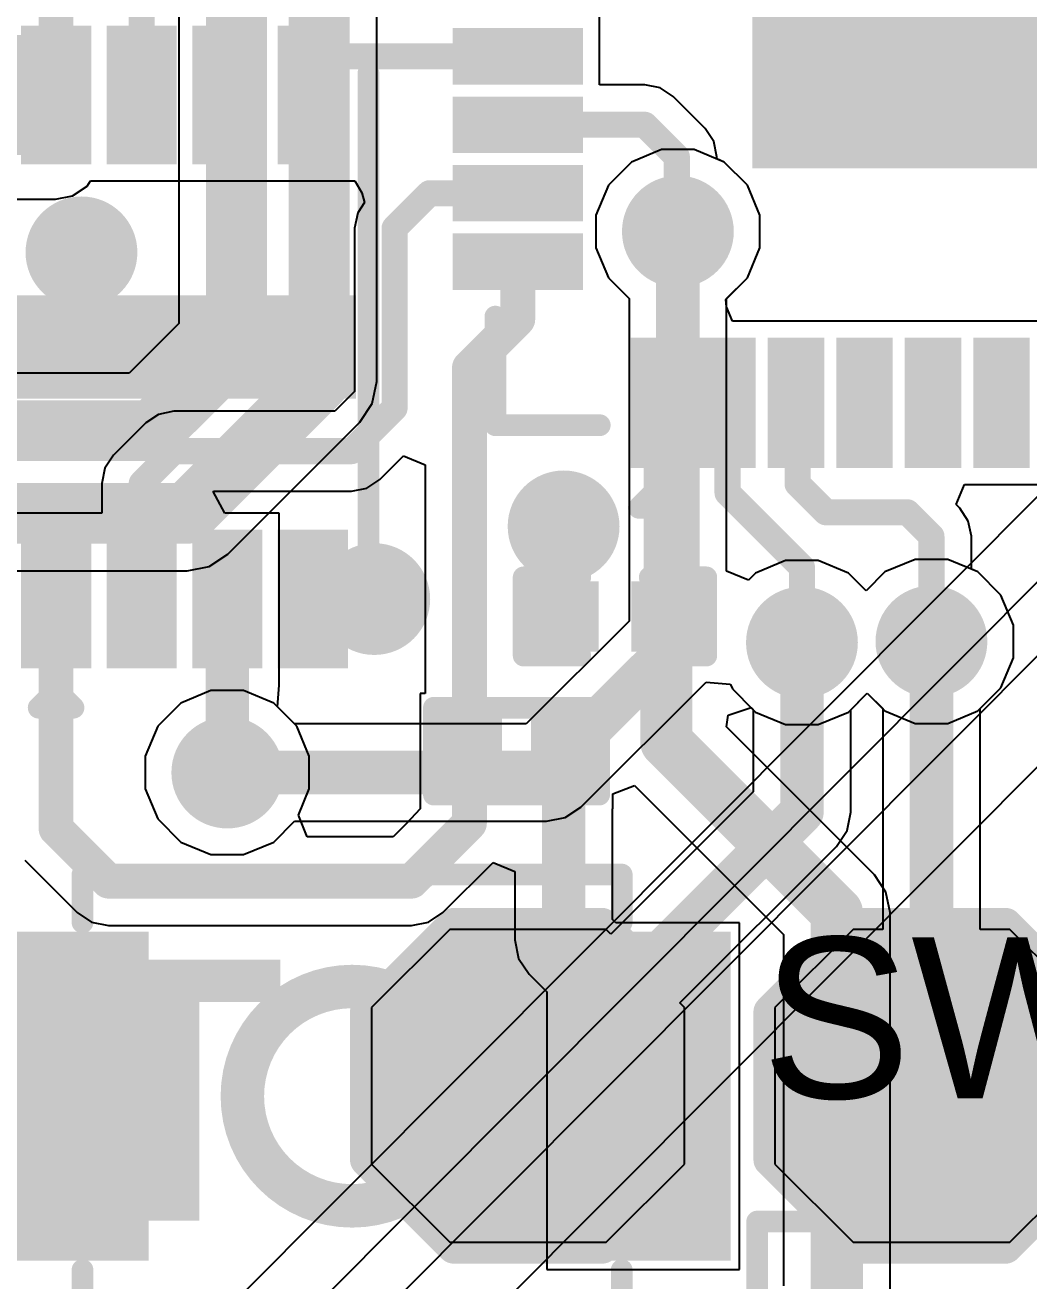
# Model space of a CAD drawing. Header units: inches. Extents: x -17 to 5374, y 0 to 5389.
# Drawn here: x 5.55 to 11.41, y 4.17 to 11.51 of the extents above; entities that cross this region are included whole.
import ezdxf

# ---------------------------------------------------------------- set-up
doc = ezdxf.new("R2010")
doc.units = ezdxf.units.IN
for name, color, linetype in [('Bottom Layer', 5, 'Continuous'), ('Bottom Overlay', 54, 'Continuous'), ('Bottom Paste', 16, 'Continuous'), ('Bottom Solder', 6, 'Continuous'), ('Top Layer', 1, 'Continuous'), ('Top Overlay', 2, 'Continuous'), ('Top Paste', 8, 'Continuous'), ('Top Solder', 216, 'Continuous'), ('Via Holes', 16, 'Continuous')]:
    doc.layers.add(name, color=color, linetype=linetype)
doc.styles.add('Arial', font='', dxfattribs={"height": 0.2})
doc.styles.add('Arial_Bold', font='', dxfattribs={"height": 0.2})
doc.styles.get('Arial').set_extended_font_data('Arial')
doc.styles.get('Arial_Bold').set_extended_font_data('Arial', bold=True)

# ---------------------------------------------------------------- blocks, each defined once
blk = doc.blocks.new('HC_1_25_3PLT_7')
at = {"layer": 'Top Layer'}
for points in [[(-1.65, 2.18), (-0.85, 2.18), (-0.85, 0.58), (-1.65, 0.58)], [(-0.4, 2.18), (0.4, 2.18), (0.4, 0.58), (-0.4, 0.58)], [(0.85, 2.18), (1.65, 2.18), (1.65, 0.58), (0.85, 0.58)], [(-4.75, -0.13), (-2.4, -0.13), (-2.4, -2.63), (-4.75, -2.63)], [(2.4, -0.13), (4.75, -0.13), (4.75, -2.63), (2.4, -2.63)]]:
    blk.add_hatch(color=1, dxfattribs=at).paths.add_polyline_path(points)
at = {"layer": 'Top Paste'}
for points in [[(-1.65, 2.18), (-0.85, 2.18), (-0.85, 0.58), (-1.65, 0.58)], [(-0.4, 2.18), (0.4, 2.18), (0.4, 0.58), (-0.4, 0.58)], [(0.85, 2.18), (1.65, 2.18), (1.65, 0.58), (0.85, 0.58)], [(-4.75, -0.13), (-2.4, -0.13), (-2.4, -2.63), (-4.75, -2.63)], [(2.4, -0.13), (4.75, -0.13), (4.75, -2.63), (2.4, -2.63)]]:
    blk.add_hatch(color=8, dxfattribs=at).paths.add_polyline_path(points)
at = {"layer": 'Top Solder'}
for points in [[(-1.7, 2.23), (-0.8, 2.23), (-0.8, 0.53), (-1.7, 0.53)], [(-0.45, 2.23), (0.45, 2.23), (0.45, 0.53), (-0.45, 0.53)], [(0.8, 2.23), (1.7, 2.23), (1.7, 0.53), (0.8, 0.53)], [(-4.8, -0.08), (-2.35, -0.08), (-2.35, -2.68), (-4.8, -2.68)], [(2.35, -0.08), (4.8, -0.08), (4.8, -2.68), (2.35, -2.68)]]:
    blk.add_hatch(color=216, dxfattribs=at).paths.add_polyline_path(points)
at = {"layer": 'Top Overlay', "const_width": 0.127}
for points in [[(-1.3843, 2.4765), (-1.1303, 2.4765)], [(-1.3843, 2.4765), (-1.2573, 2.3495)], [(-1.2573, 2.3495), (-1.1303, 2.4765)], [(-4.3, 0.248), (-4.3, 1.848)], [(-4.3, 1.848), (-2, 1.848)], [(-2.1707, 1.848), (-1.8811, 1.848)], [(1.8811, 1.848), (4.3, 1.848)], [(4.3, 0.148), (4.3, 1.848)], [(-2, -2.452), (2.1, -2.452)]]:
    blk.add_lwpolyline(points, dxfattribs=at)
at = {"layer": 'Top Overlay', "const_width": 0.0635}
for points in [[(-1.4161, 2.4765, 1), (-1.3525, 2.4765, 1)], [(-1.4161, 2.4765, 1), (-1.3525, 2.4765, 1)], [(-1.1621, 2.4765, 1), (-1.0985, 2.4765, 1)], [(-1.1621, 2.4765, 1), (-1.0985, 2.4765, 1)], [(-1.2891, 2.3495, 1), (-1.2255, 2.3495, 1)], [(-1.2891, 2.3495, 1), (-1.2255, 2.3495, 1)], [(-4.3317, 1.848, 1), (-4.2682, 1.848, 1)], [(-4.3317, 1.848, 1), (-4.2682, 1.848, 1)], [(-2.2024, 1.848, 1), (-2.1389, 1.848, 1)], [(-2.0317, 1.848, 1), (-1.9682, 1.848, 1)], [(-1.9129, 1.848, 1), (-1.8494, 1.848, 1)], [(1.8494, 1.848, 1), (1.9129, 1.848, 1)], [(4.2682, 1.848, 1), (4.3317, 1.848, 1)], [(4.2682, 1.848, 1), (4.3317, 1.848, 1)], [(-4.3317, 0.248, 1), (-4.2682, 0.248, 1)], [(4.2682, 0.148, 1), (4.3317, 0.148, 1)], [(-2.0317, -2.452, 1), (-1.9682, -2.452, 1)], [(2.0682, -2.452, 1), (2.1317, -2.452, 1)]]:
    blk.add_lwpolyline(points, format="xyb", close=True, dxfattribs=at)
blk = doc.blocks.new('T__________B_9')
at = {"layer": 'Bottom Layer'}
blk.add_hatch(color=5, dxfattribs=at).paths.add_polyline_path([(0.381, 0.762), (-0.381, 0.762), (-0.762, 0.381), (-0.762, -0.381), (-0.381, -0.762), (0.381, -0.762), (0.762, -0.381), (0.762, 0.381)])
at = {"layer": 'Bottom Paste'}
blk.add_hatch(color=16, dxfattribs=at).paths.add_polyline_path([(0.381, 0.762), (-0.381, 0.762), (-0.762, 0.381), (-0.762, -0.381), (-0.381, -0.762), (0.381, -0.762), (0.762, -0.381), (0.762, 0.381)])
at = {"layer": 'Bottom Solder'}
blk.add_hatch(color=6, dxfattribs=at).paths.add_polyline_path([(0.4318, 0.8636), (-0.4318, 0.8636), (-0.8636, 0.4318), (-0.8636, -0.4318), (-0.4318, -0.8636), (0.4318, -0.8636), (0.8636, -0.4318), (0.8636, 0.4318)])
at = {"layer": 'Bottom Overlay', "const_width": 0.2}
for points in [[(-0.9398, 0.4318), (-0.4318, 0.9398)], [(-0.4318, 0.9398), (0.4318, 0.9398)], [(0.4318, 0.9398), (0.9398, 0.4318)], [(-0.9398, -0.4318), (-0.9398, 0.4318)], [(0.9398, -0.4318), (0.9398, 0.4318)], [(-0.9398, -0.4318), (-0.4318, -0.9398)], [(0.4318, -0.9398), (0.9398, -0.4318)], [(-0.4318, -0.9398), (0.4318, -0.9398)]]:
    blk.add_lwpolyline(points, dxfattribs=at)
at = {"layer": 'Bottom Overlay', "const_width": 0.1}
for points in [[(-0.4818, 0.9398, 1), (-0.3818, 0.9398, 1)], [(-0.4818, 0.9398, 1), (-0.3818, 0.9398, 1)], [(0.3818, 0.9398, 1), (0.4818, 0.9398, 1)], [(0.3818, 0.9398, 1), (0.4818, 0.9398, 1)], [(-0.9898, 0.4318, 1), (-0.8898, 0.4318, 1)], [(-0.9898, 0.4318, 1), (-0.8898, 0.4318, 1)], [(0.8898, 0.4318, 1), (0.9898, 0.4318, 1)], [(0.8898, 0.4318, 1), (0.9898, 0.4318, 1)], [(-0.9898, -0.4318, 1), (-0.8898, -0.4318, 1)], [(-0.9898, -0.4318, 1), (-0.8898, -0.4318, 1)], [(0.8898, -0.4318, 1), (0.9898, -0.4318, 1)], [(0.8898, -0.4318, 1), (0.9898, -0.4318, 1)], [(-0.4818, -0.9398, 1), (-0.3818, -0.9398, 1)], [(-0.4818, -0.9398, 1), (-0.3818, -0.9398, 1)], [(0.3818, -0.9398, 1), (0.4818, -0.9398, 1)], [(0.3818, -0.9398, 1), (0.4818, -0.9398, 1)]]:
    blk.add_lwpolyline(points, format="xyb", close=True, dxfattribs=at)
blk = doc.blocks.new('T__________B_10')
at = {"layer": 'Bottom Layer'}
blk.add_hatch(color=5, dxfattribs=at).paths.add_polyline_path([(0.381, 0.762), (-0.381, 0.762), (-0.762, 0.381), (-0.762, -0.381), (-0.381, -0.762), (0.381, -0.762), (0.762, -0.381), (0.762, 0.381)])
at = {"layer": 'Bottom Paste'}
blk.add_hatch(color=16, dxfattribs=at).paths.add_polyline_path([(0.381, 0.762), (-0.381, 0.762), (-0.762, 0.381), (-0.762, -0.381), (-0.381, -0.762), (0.381, -0.762), (0.762, -0.381), (0.762, 0.381)])
at = {"layer": 'Bottom Solder'}
blk.add_hatch(color=6, dxfattribs=at).paths.add_polyline_path([(0.4318, 0.8636), (-0.4318, 0.8636), (-0.8636, 0.4318), (-0.8636, -0.4318), (-0.4318, -0.8636), (0.4318, -0.8636), (0.8636, -0.4318), (0.8636, 0.4318)])
at = {"layer": 'Bottom Overlay', "const_width": 0.2}
for points in [[(-0.9398, 0.4318), (-0.4318, 0.9398)], [(-0.4318, 0.9398), (0.4318, 0.9398)], [(0.4318, 0.9398), (0.9398, 0.4318)], [(-0.9398, -0.4318), (-0.9398, 0.4318)], [(0.9398, -0.4318), (0.9398, 0.4318)], [(-0.9398, -0.4318), (-0.4318, -0.9398)], [(0.4318, -0.9398), (0.9398, -0.4318)], [(-0.4318, -0.9398), (0.4318, -0.9398)]]:
    blk.add_lwpolyline(points, dxfattribs=at)
at = {"layer": 'Bottom Overlay', "const_width": 0.1}
for points in [[(-0.4818, 0.9398, 1), (-0.3818, 0.9398, 1)], [(-0.4818, 0.9398, 1), (-0.3818, 0.9398, 1)], [(0.3818, 0.9398, 1), (0.4818, 0.9398, 1)], [(0.3818, 0.9398, 1), (0.4818, 0.9398, 1)], [(-0.9898, 0.4318, 1), (-0.8898, 0.4318, 1)], [(-0.9898, 0.4318, 1), (-0.8898, 0.4318, 1)], [(0.8898, 0.4318, 1), (0.9898, 0.4318, 1)], [(0.8898, 0.4318, 1), (0.9898, 0.4318, 1)], [(-0.9898, -0.4318, 1), (-0.8898, -0.4318, 1)], [(-0.9898, -0.4318, 1), (-0.8898, -0.4318, 1)], [(0.8898, -0.4318, 1), (0.9898, -0.4318, 1)], [(0.8898, -0.4318, 1), (0.9898, -0.4318, 1)], [(-0.4818, -0.9398, 1), (-0.3818, -0.9398, 1)], [(-0.4818, -0.9398, 1), (-0.3818, -0.9398, 1)], [(0.3818, -0.9398, 1), (0.4818, -0.9398, 1)], [(0.3818, -0.9398, 1), (0.4818, -0.9398, 1)]]:
    blk.add_lwpolyline(points, format="xyb", close=True, dxfattribs=at)
blk = doc.blocks.new('USON_8_2_3__22')
at = {"layer": 'Top Layer'}
for points in [[(-1.8232, 0.8999), (-1.1232, 0.8999), (-1.1232, 0.5999), (-1.8232, 0.5999)], [(0.2, 0.8999), (0.2, -0.9001), (-0.2, -0.9001), (-0.2, 0.8999)], [(1.1232, 0.8999), (1.8232, 0.8999), (1.8232, 0.5999), (1.1232, 0.5999)], [(-1.8232, 0.3996), (-1.1232, 0.3996), (-1.1232, 0.0996), (-1.8232, 0.0996)], [(1.1232, 0.3996), (1.8232, 0.3996), (1.8232, 0.0996), (1.1232, 0.0996)], [(-1.8232, -0.1003), (-1.1232, -0.1003), (-1.1232, -0.4003), (-1.8232, -0.4003)], [(1.1232, -0.1003), (1.8232, -0.1003), (1.8232, -0.4003), (1.1232, -0.4003)], [(-1.8232, -0.5999), (-1.1232, -0.5999), (-1.1232, -0.8999), (-1.8232, -0.8999)], [(1.1232, -0.5999), (1.8232, -0.5999), (1.8232, -0.8999), (1.1232, -0.8999)]]:
    blk.add_hatch(color=1, dxfattribs=at).paths.add_polyline_path(points)
at = {"layer": 'Top Paste'}
for points in [[(-1.8232, 0.8999), (-1.1232, 0.8999), (-1.1232, 0.5999), (-1.8232, 0.5999)], [(0.2, 0.8999), (0.2, -0.9001), (-0.2, -0.9001), (-0.2, 0.8999)], [(1.1232, 0.8999), (1.8232, 0.8999), (1.8232, 0.5999), (1.1232, 0.5999)], [(-1.8232, 0.3996), (-1.1232, 0.3996), (-1.1232, 0.0996), (-1.8232, 0.0996)], [(1.1232, 0.3996), (1.8232, 0.3996), (1.8232, 0.0996), (1.1232, 0.0996)], [(-1.8232, -0.1003), (-1.1232, -0.1003), (-1.1232, -0.4003), (-1.8232, -0.4003)], [(1.1232, -0.1003), (1.8232, -0.1003), (1.8232, -0.4003), (1.1232, -0.4003)], [(-1.8232, -0.5999), (-1.1232, -0.5999), (-1.1232, -0.8999), (-1.8232, -0.8999)], [(1.1232, -0.5999), (1.8232, -0.5999), (1.8232, -0.8999), (1.1232, -0.8999)]]:
    blk.add_hatch(color=8, dxfattribs=at).paths.add_polyline_path(points)
at = {"layer": 'Top Solder'}
for points in [[(-1.8782, 0.9549), (-1.0682, 0.9549), (-1.0682, 0.5449), (-1.8782, 0.5449)], [(0.3016, 1.0015), (0.3016, -1.0017), (-0.3016, -1.0017), (-0.3016, 1.0015)], [(1.0682, 0.9549), (1.8782, 0.9549), (1.8782, 0.5449), (1.0682, 0.5449)], [(-1.8782, 0.4546), (-1.0682, 0.4546), (-1.0682, 0.0446), (-1.8782, 0.0446)], [(1.0682, 0.4546), (1.8782, 0.4546), (1.8782, 0.0446), (1.0682, 0.0446)], [(-1.8782, -0.0453), (-1.0682, -0.0453), (-1.0682, -0.4553), (-1.8782, -0.4553)], [(1.0682, -0.0453), (1.8782, -0.0453), (1.8782, -0.4553), (1.0682, -0.4553)], [(-1.8782, -0.5449), (-1.0682, -0.5449), (-1.0682, -0.9549), (-1.8782, -0.9549)], [(1.0682, -0.5449), (1.8782, -0.5449), (1.8782, -0.9549), (1.0682, -0.9549)]]:
    blk.add_hatch(color=216, dxfattribs=at).paths.add_polyline_path(points)
at = {"layer": 'Top Overlay', "const_width": 0.127}
for points in [[(-1.6, 1.0746), (1.6, 1.0746)], [(-2.1082, 0.8515), (-2.0066, 0.7499)], [(-2.1082, 0.8515), (-2.1082, 0.6483)], [(-2.0066, 0.7499), (-2.1082, 0.6483)], [(-1.6, -1.0746), (1.6, -1.0746)]]:
    blk.add_lwpolyline(points, dxfattribs=at)
at = {"layer": 'Top Overlay', "const_width": 0.0635}
for points in [[(-1.6317, 1.0746, 1), (-1.5682, 1.0746, 1)], [(1.5682, 1.0746, 1), (1.6317, 1.0746, 1)], [(-2.1399, 0.8515, 1), (-2.0764, 0.8515, 1)], [(-2.1399, 0.8515, 1), (-2.0764, 0.8515, 1)], [(-2.0383, 0.7499, 1), (-1.9748, 0.7499, 1)], [(-2.0383, 0.7499, 1), (-1.9748, 0.7499, 1)], [(-2.1399, 0.6483, 1), (-2.0764, 0.6483, 1)], [(-2.1399, 0.6483, 1), (-2.0764, 0.6483, 1)], [(-1.6317, -1.0746, 1), (-1.5682, -1.0746, 1)], [(1.5682, -1.0746, 1), (1.6317, -1.0746, 1)]]:
    blk.add_lwpolyline(points, format="xyb", close=True, dxfattribs=at)
blk = doc.blocks.new('56_QFN__7X7__23')
at = {"layer": 'Top Layer'}
for points in [[(-2.71, 3.1), (-2.71, 3.75), (-2.49, 3.75), (-2.49, 3.1)], [(-2.31, 3.1), (-2.31, 3.75), (-2.09, 3.75), (-2.09, 3.1)], [(-1.91, 3.1), (-1.91, 3.75), (-1.69, 3.75), (-1.69, 3.1)], [(-1.51, 3.1), (-1.51, 3.75), (-1.29, 3.75), (-1.29, 3.1)], [(-3.75, 2.71), (-3.1, 2.71), (-3.1, 2.49), (-3.75, 2.49)], [(-3.75, 2.31), (-3.1, 2.31), (-3.1, 2.09), (-3.75, 2.09)], [(-2, -2), (-2, 2), (2, 2), (2, -2)], [(-3.75, 1.91), (-3.1, 1.91), (-3.1, 1.69), (-3.75, 1.69)], [(-3.75, 1.51), (-3.1, 1.51), (-3.1, 1.29), (-3.75, 1.29)], [(-3.75, 1.11), (-3.1, 1.11), (-3.1, 0.89), (-3.75, 0.89)], [(-3.75, 0.71), (-3.1, 0.71), (-3.1, 0.49), (-3.75, 0.49)]]:
    blk.add_hatch(color=1, dxfattribs=at).paths.add_polyline_path(points)
at = {"layer": 'Top Paste'}
for points in [[(-2.71, 3.1), (-2.71, 3.75), (-2.49, 3.75), (-2.49, 3.1)], [(-2.31, 3.1), (-2.31, 3.75), (-2.09, 3.75), (-2.09, 3.1)], [(-1.91, 3.1), (-1.91, 3.75), (-1.69, 3.75), (-1.69, 3.1)], [(-1.51, 3.1), (-1.51, 3.75), (-1.29, 3.75), (-1.29, 3.1)], [(-3.75, 2.71), (-3.1, 2.71), (-3.1, 2.49), (-3.75, 2.49)], [(-3.75, 2.31), (-3.1, 2.31), (-3.1, 2.09), (-3.75, 2.09)], [(-2, -2), (-2, 2), (2, 2), (2, -2)], [(-3.75, 1.91), (-3.1, 1.91), (-3.1, 1.69), (-3.75, 1.69)], [(-3.75, 1.51), (-3.1, 1.51), (-3.1, 1.29), (-3.75, 1.29)], [(-3.75, 1.11), (-3.1, 1.11), (-3.1, 0.89), (-3.75, 0.89)], [(-3.75, 0.71), (-3.1, 0.71), (-3.1, 0.49), (-3.75, 0.49)]]:
    blk.add_hatch(color=8, dxfattribs=at).paths.add_polyline_path(points)
at = {"layer": 'Top Solder'}
for points in [[(-2.765, 3.045), (-2.765, 3.805), (-2.435, 3.805), (-2.435, 3.045)], [(-2.365, 3.045), (-2.365, 3.805), (-2.035, 3.805), (-2.035, 3.045)], [(-1.965, 3.045), (-1.965, 3.805), (-1.635, 3.805), (-1.635, 3.045)], [(-1.565, 3.045), (-1.565, 3.805), (-1.235, 3.805), (-1.235, 3.045)], [(-3.805, 2.765), (-3.045, 2.765), (-3.045, 2.435), (-3.805, 2.435)], [(-3.805, 2.365), (-3.045, 2.365), (-3.045, 2.035), (-3.805, 2.035)], [(-2.055, -2.055), (-2.055, 2.055), (2.055, 2.055), (2.055, -2.055)], [(-3.805, 1.965), (-3.045, 1.965), (-3.045, 1.635), (-3.805, 1.635)], [(-3.805, 1.565), (-3.045, 1.565), (-3.045, 1.235), (-3.805, 1.235)], [(-3.805, 1.165), (-3.045, 1.165), (-3.045, 0.835), (-3.805, 0.835)], [(-3.805, 0.765), (-3.045, 0.765), (-3.045, 0.435), (-3.805, 0.435)]]:
    blk.add_hatch(color=216, dxfattribs=at).paths.add_polyline_path(points)
at = {"layer": 'Top Overlay', "const_width": 0.127}
for points in [[(-3.556, 3.556), (-2.921, 3.556)], [(-3.556, 3.556), (-3.556, 2.9464)], [(-4.0386, 2.7178), (-3.9116, 2.5908)], [(-4.0386, 2.7178), (-4.0386, 2.4638)], [(-3.9116, 2.5908), (-4.0386, 2.4638)]]:
    blk.add_lwpolyline(points, dxfattribs=at)
at = {"layer": 'Top Overlay', "const_width": 0.0635}
for points in [[(-3.5877, 3.556, 1), (-3.5242, 3.556, 1)], [(-3.5877, 3.556, 1), (-3.5242, 3.556, 1)], [(-2.9527, 3.556, 1), (-2.8893, 3.556, 1)], [(-3.5877, 2.9464, 1), (-3.5242, 2.9464, 1)], [(-4.0703, 2.7178, 1), (-4.0069, 2.7178, 1)], [(-4.0703, 2.7178, 1), (-4.0069, 2.7178, 1)], [(-3.9434, 2.5908, 1), (-3.8798, 2.5908, 1)], [(-3.9434, 2.5908, 1), (-3.8798, 2.5908, 1)], [(-4.0703, 2.4638, 1), (-4.0069, 2.4638, 1)], [(-4.0703, 2.4638, 1), (-4.0069, 2.4638, 1)]]:
    blk.add_lwpolyline(points, format="xyb", close=True, dxfattribs=at)
blk = doc.blocks.new('XDFN_4_EP_1_1__24')
at = {"layer": 'Top Solder'}
for p in [(-0.6885, 0.1869), (0.3816, 0.1787), (-0.6885, -0.4634), (0.2312, -0.4715)]:
    blk.add_line(p, (-5367.8421, -5386.8921), dxfattribs=at)
blk = doc.blocks.new('B3U_1000P_26')
at = {"layer": 'Top Layer'}
for points in [[(-2.11, 0.86), (-1.29, 0.86), (-1.29, -0.86), (-2.11, -0.86)], [(1.29, 0.86), (2.11, 0.86), (2.11, -0.86), (1.29, -0.86)]]:
    blk.add_hatch(color=1, dxfattribs=at).paths.add_polyline_path(points)
at = {"layer": 'Top Paste'}
for points in [[(-2.11, 0.86), (-1.29, 0.86), (-1.29, -0.86), (-2.11, -0.86)], [(1.29, 0.86), (2.11, 0.86), (2.11, -0.86), (1.29, -0.86)]]:
    blk.add_hatch(color=8, dxfattribs=at).paths.add_polyline_path(points)
at = {"layer": 'Top Solder'}
for points in [[(-2.2116, 0.9616), (-1.1884, 0.9616), (-1.1884, -0.9616), (-2.2116, -0.9616)], [(1.1884, 0.9616), (2.2116, 0.9616), (2.2116, -0.9616), (1.1884, -0.9616)]]:
    blk.add_hatch(color=216, dxfattribs=at).paths.add_polyline_path(points)
at = {"layer": 'Top Overlay', "const_width": 0.127}
for points in [[(1.5748, 1.2954), (-1.5748, 1.2954)], [(-1.5748, 1.2954), (-1.5748, 1.016)], [(1.5748, 1.2954), (1.5748, 1.016)], [(-1.5748, -1.016), (-1.5748, -1.2954)], [(1.5748, -1.016), (1.5748, -1.2954)], [(1.5748, -1.2954), (-1.5748, -1.2954)]]:
    blk.add_lwpolyline(points, dxfattribs=at)
at = {"layer": 'Top Overlay'}
for points, const_width in [([(-1.6065, 1.2954, 1), (-1.5431, 1.2954, 1)], 0.0635), ([(-1.6065, 1.2954, 1), (-1.5431, 1.2954, 1)], 0.0635), ([(1.5431, 1.2954, 1), (1.6066, 1.2954, 1)], 0.0635), ([(1.5431, 1.2954, 1), (1.6066, 1.2954, 1)], 0.0635), ([(-1.6065, 1.016, 1), (-1.5431, 1.016, 1)], 0.0635), ([(1.5431, 1.016, 1), (1.6066, 1.016, 1)], 0.0635), ([(0.6411, 0, 1), (-0.6411, 0, 1)], 0.254), ([(-0.7046, 0, 1), (-0.5776, 0, 1)], 0.127), ([(0.5776, 0, 1), (0.7046, 0, 1)], 0.127), ([(-1.6065, -1.016, 1), (-1.5431, -1.016, 1)], 0.0635), ([(1.5431, -1.016, 1), (1.6066, -1.016, 1)], 0.0635), ([(-1.6065, -1.2954, 1), (-1.5431, -1.2954, 1)], 0.0635), ([(-1.6065, -1.2954, 1), (-1.5431, -1.2954, 1)], 0.0635), ([(1.5431, -1.2954, 1), (1.6066, -1.2954, 1)], 0.0635), ([(1.5431, -1.2954, 1), (1.6066, -1.2954, 1)], 0.0635)]:
    blk.add_lwpolyline(points, format="xyb", close=True, dxfattribs=dict(at, const_width=const_width))
blk = doc.blocks.new('R___0201_31')
at = {"layer": 'Top Layer'}
for points in [[(-0.41, 0.185), (-0.14, 0.185), (-0.14, -0.185), (-0.41, -0.185)], [(0.14, 0.185), (0.41, 0.185), (0.41, -0.185), (0.14, -0.185)]]:
    blk.add_hatch(color=1, dxfattribs=at).paths.add_polyline_path(points)
at = {"layer": 'Top Paste'}
for points in [[(-0.41, 0.185), (-0.14, 0.185), (-0.14, -0.185), (-0.41, -0.185)], [(0.14, 0.185), (0.41, 0.185), (0.41, -0.185), (0.14, -0.185)]]:
    blk.add_hatch(color=8, dxfattribs=at).paths.add_polyline_path(points)
at = {"layer": 'Top Solder'}
for points in [[(-0.465, 0.24), (-0.085, 0.24), (-0.085, -0.24), (-0.465, -0.24)], [(0.085, 0.24), (0.465, 0.24), (0.465, -0.24), (0.085, -0.24)]]:
    blk.add_hatch(color=216, dxfattribs=at).paths.add_polyline_path(points)
at = {"layer": 'Top Overlay', "const_width": 0.127}
for points in [[(-0.4826, 0.254), (-0.4826, -0.254)], [(0.4826, 0.254), (-0.4826, 0.254)], [(0.4826, 0.254), (0.4826, -0.254)], [(0.4826, -0.254), (-0.4826, -0.254)]]:
    blk.add_lwpolyline(points, dxfattribs=at)
at = {"layer": 'Top Overlay', "const_width": 0.0635}
for points in [[(-0.5143, 0.254, 1), (-0.4508, 0.254, 1)], [(-0.5143, 0.254, 1), (-0.4508, 0.254, 1)], [(0.4508, 0.254, 1), (0.5143, 0.254, 1)], [(0.4508, 0.254, 1), (0.5143, 0.254, 1)], [(-0.5143, -0.254, 1), (-0.4508, -0.254, 1)], [(-0.5143, -0.254, 1), (-0.4508, -0.254, 1)], [(0.4508, -0.254, 1), (0.5143, -0.254, 1)], [(0.4508, -0.254, 1), (0.5143, -0.254, 1)]]:
    blk.add_lwpolyline(points, format="xyb", close=True, dxfattribs=at)
blk = doc.blocks.new('CAP_0201_47')
at = {"layer": 'Top Layer'}
for points in [[(-0.45, 0.15), (-0.15, 0.15), (-0.15, -0.15), (-0.45, -0.15)], [(0.15, 0.15), (0.45, 0.15), (0.45, -0.15), (0.15, -0.15)]]:
    blk.add_hatch(color=1, dxfattribs=at).paths.add_polyline_path(points)
at = {"layer": 'Top Paste'}
for points in [[(-0.45, 0.15), (-0.15, 0.15), (-0.15, -0.15), (-0.45, -0.15)], [(0.15, 0.15), (0.45, 0.15), (0.45, -0.15), (0.15, -0.15)]]:
    blk.add_hatch(color=8, dxfattribs=at).paths.add_polyline_path(points)
at = {"layer": 'Top Solder'}
for points in [[(-0.505, 0.205), (-0.095, 0.205), (-0.095, -0.205), (-0.505, -0.205)], [(0.095, 0.205), (0.505, 0.205), (0.505, -0.205), (0.095, -0.205)]]:
    blk.add_hatch(color=216, dxfattribs=at).paths.add_polyline_path(points)
at = {"layer": 'Top Overlay', "const_width": 0.127}
for points in [[(-0.5334, 0.2286), (-0.5334, -0.2286)], [(-0.2032, 0.2286), (-0.5334, 0.2286)], [(0.5334, 0.2286), (0.2032, 0.2286)], [(0.5334, 0.2286), (0.5334, -0.2286)], [(-0.2032, -0.2286), (-0.5334, -0.2286)], [(0.5334, -0.2286), (0.2032, -0.2286)]]:
    blk.add_lwpolyline(points, dxfattribs=at)
at = {"layer": 'Top Overlay', "const_width": 0.0635}
for points in [[(-0.5651, 0.2286, 1), (-0.5016, 0.2286, 1)], [(-0.5651, 0.2286, 1), (-0.5016, 0.2286, 1)], [(-0.2349, 0.2286, 1), (-0.1714, 0.2286, 1)], [(0.1714, 0.2286, 1), (0.2349, 0.2286, 1)], [(0.5016, 0.2286, 1), (0.5651, 0.2286, 1)], [(0.5016, 0.2286, 1), (0.5651, 0.2286, 1)], [(-0.5651, -0.2286, 1), (-0.5016, -0.2286, 1)], [(-0.5651, -0.2286, 1), (-0.5016, -0.2286, 1)], [(-0.2349, -0.2286, 1), (-0.1714, -0.2286, 1)], [(0.1714, -0.2286, 1), (0.2349, -0.2286, 1)], [(0.5016, -0.2286, 1), (0.5651, -0.2286, 1)], [(0.5016, -0.2286, 1), (0.5651, -0.2286, 1)]]:
    blk.add_lwpolyline(points, format="xyb", close=True, dxfattribs=at)

msp = doc.modelspace()

# ---------------------------------------------------------------- hatches: boundary and pattern name
at = {"layer": 'Bottom Layer'}
h = msp.add_hatch(color=5, dxfattribs=at)
edge = h.paths.add_edge_path()
edge.add_arc((9.3591, 10.3017), 0.225, 0, 360)
h = msp.add_hatch(color=5, dxfattribs=at)
edge = h.paths.add_edge_path()
edge.add_arc((5.8753, 10.1798), 0.225, 0, 360)
h = msp.add_hatch(color=5, dxfattribs=at)
edge = h.paths.add_edge_path()
edge.add_arc((8.6916, 8.5783), 0.225, 0, 360)
h = msp.add_hatch(color=5, dxfattribs=at)
edge = h.paths.add_edge_path()
edge.add_arc((7.5856, 8.1534), 0.225, 0, 360)
h = msp.add_hatch(color=5, dxfattribs=at)
edge = h.paths.add_edge_path()
edge.add_arc((10.0838, 7.8994), 0.225, 0, 360)
h = msp.add_hatch(color=5, dxfattribs=at)
edge = h.paths.add_edge_path()
edge.add_arc((10.8403, 7.9056), 0.225, 0, 360)
h = msp.add_hatch(color=5, dxfattribs=at)
edge = h.paths.add_edge_path()
edge.add_arc((6.7272, 7.1394), 0.225, 0, 360)
at = {"layer": 'Bottom Solder'}
h = msp.add_hatch(color=6, dxfattribs=at)
edge = h.paths.add_edge_path()
edge.add_arc((9.3591, 10.3017), 0.3266, 0, 360)
h = msp.add_hatch(color=6, dxfattribs=at)
edge = h.paths.add_edge_path()
edge.add_arc((5.8753, 10.1798), 0.3266, 0, 360)
h = msp.add_hatch(color=6, dxfattribs=at)
edge = h.paths.add_edge_path()
edge.add_arc((8.6916, 8.5783), 0.3266, 0, 360)
h = msp.add_hatch(color=6, dxfattribs=at)
edge = h.paths.add_edge_path()
edge.add_arc((7.5856, 8.1534), 0.3266, 0, 360)
h = msp.add_hatch(color=6, dxfattribs=at)
edge = h.paths.add_edge_path()
edge.add_arc((10.0838, 7.8994), 0.3266, 0, 360)
h = msp.add_hatch(color=6, dxfattribs=at)
edge = h.paths.add_edge_path()
edge.add_arc((10.8403, 7.9056), 0.3266, 0, 360)
h = msp.add_hatch(color=6, dxfattribs=at)
edge = h.paths.add_edge_path()
edge.add_arc((6.7272, 7.1394), 0.3266, 0, 360)
at = {"layer": 'Top Layer'}
msp.add_hatch(color=1, dxfattribs=at).paths.add_polyline_path([(4.7211, 10.7498), (5.7245, 10.7498), (5.7245, 11.4498), (4.7211, 11.4498)])
h = msp.add_hatch(color=1, dxfattribs=at)
edge = h.paths.add_edge_path()
edge.add_arc((9.3591, 10.3017), 0.225, 0, 360)
h = msp.add_hatch(color=1, dxfattribs=at)
edge = h.paths.add_edge_path()
edge.add_arc((5.8753, 10.1798), 0.225, 0, 360)
h = msp.add_hatch(color=1, dxfattribs=at)
edge = h.paths.add_edge_path()
edge.add_arc((8.6916, 8.5783), 0.225, 0, 360)
h = msp.add_hatch(color=1, dxfattribs=at)
edge = h.paths.add_edge_path()
edge.add_arc((7.5856, 8.1534), 0.225, 0, 360)
h = msp.add_hatch(color=1, dxfattribs=at)
edge = h.paths.add_edge_path()
edge.add_arc((10.0838, 7.8994), 0.225, 0, 360)
h = msp.add_hatch(color=1, dxfattribs=at)
edge = h.paths.add_edge_path()
edge.add_arc((10.8403, 7.9056), 0.225, 0, 360)
h = msp.add_hatch(color=1, dxfattribs=at)
edge = h.paths.add_edge_path()
edge.add_arc((6.7272, 7.1394), 0.225, 0, 360)
at = {"layer": 'Top Solder'}
h = msp.add_hatch(color=216, dxfattribs=at)
edge = h.paths.add_edge_path()
edge.add_arc((9.3591, 10.3017), 0.3266, 0, 360)
h = msp.add_hatch(color=216, dxfattribs=at)
edge = h.paths.add_edge_path()
edge.add_arc((5.8753, 10.1798), 0.3266, 0, 360)
h = msp.add_hatch(color=216, dxfattribs=at)
edge = h.paths.add_edge_path()
edge.add_arc((8.6916, 8.5783), 0.3266, 0, 360)
h = msp.add_hatch(color=216, dxfattribs=at)
edge = h.paths.add_edge_path()
edge.add_arc((7.5856, 8.1534), 0.3266, 0, 360)
h = msp.add_hatch(color=216, dxfattribs=at)
edge = h.paths.add_edge_path()
edge.add_arc((10.0838, 7.8994), 0.3266, 0, 360)
h = msp.add_hatch(color=216, dxfattribs=at)
edge = h.paths.add_edge_path()
edge.add_arc((10.8403, 7.9056), 0.3266, 0, 360)
h = msp.add_hatch(color=216, dxfattribs=at)
edge = h.paths.add_edge_path()
edge.add_arc((6.7272, 7.1394), 0.3266, 0, 360)
at = {"layer": 'Via Holes'}
h = msp.add_hatch(color=7, dxfattribs=at)
edge = h.paths.add_edge_path()
edge.add_arc((9.3591, 10.3017), 0.15, 0, 360)
h = msp.add_hatch(color=7, dxfattribs=at)
edge = h.paths.add_edge_path()
edge.add_arc((5.8753, 10.1798), 0.15, 0, 360)
h = msp.add_hatch(color=7, dxfattribs=at)
edge = h.paths.add_edge_path()
edge.add_arc((8.6916, 8.5783), 0.15, 0, 360)
h = msp.add_hatch(color=7, dxfattribs=at)
edge = h.paths.add_edge_path()
edge.add_arc((7.5856, 8.1534), 0.15, 0, 360)
h = msp.add_hatch(color=7, dxfattribs=at)
edge = h.paths.add_edge_path()
edge.add_arc((10.0838, 7.8994), 0.15, 0, 360)
h = msp.add_hatch(color=7, dxfattribs=at)
edge = h.paths.add_edge_path()
edge.add_arc((10.8403, 7.9056), 0.15, 0, 360)
h = msp.add_hatch(color=7, dxfattribs=at)
edge = h.paths.add_edge_path()
edge.add_arc((6.7272, 7.1394), 0.15, 0, 360)

# ---------------------------------------------------------------- linework, layer by layer
at = {"layer": 'Bottom Layer'}
for p, q in [((7.5999, 9.4255), (7.5999, 13.3733)), ((6.444, 13.034), (6.444, 9.7648)), ((9.2638, 10.7807), (9.0878, 10.7078)), ((9.4544, 10.7807), (9.2638, 10.7807)), ((9.6304, 10.7078), (9.4544, 10.7807)), ((9.0878, 10.7078), (8.953, 10.573)), ((9.7652, 10.573), (9.6304, 10.7078)), ((8.953, 10.573), (8.8801, 10.397)), ((9.8381, 10.397), (9.7652, 10.573)), ((8.8801, 10.397), (8.8801, 10.2064)), ((9.8381, 10.2064), (9.8381, 10.397)), ((8.8801, 10.2064), (8.953, 10.0304)), ((9.7652, 10.0304), (9.8381, 10.2064)), ((8.953, 10.0304), (9.0742, 9.9092)), ((9.644, 9.9092), (9.7652, 10.0304)), ((9.0742, 9.9092), (9.0742, 8.0251)), ((9.644, 8.3166), (9.644, 9.9092)), ((6.444, 9.7648), (6.153, 9.4739)), ((6.153, 9.4739), (5.4265, 9.4739)), ((7.5743, 9.2967), (7.5999, 9.4255)), ((7.5013, 9.1874), (7.5743, 9.2967)), ((6.7304, 8.4165), (7.5013, 9.1874)), ((6.6212, 8.3436), (6.7304, 8.4165)), ((9.9885, 8.3784), (9.8125, 8.3055)), ((10.1791, 8.3784), (9.9885, 8.3784)), ((10.3551, 8.3055), (10.1791, 8.3784)), ((10.745, 8.3846), (10.5689, 8.3117)), ((10.9355, 8.3846), (10.745, 8.3846)), ((11.1116, 8.3117), (10.9355, 8.3846)), ((5.4265, 8.3179), (6.4923, 8.3179)), ((6.4923, 8.3179), (6.6212, 8.3436)), ((9.771, 8.264), (9.644, 8.3166)), ((9.8125, 8.3055), (9.771, 8.264)), ((10.4589, 8.2017), (10.3551, 8.3055)), ((10.5689, 8.3117), (10.4589, 8.2017)), ((11.2463, 8.1769), (11.1116, 8.3117)), ((11.3192, 8.0009), (11.2463, 8.1769)), ((9.0742, 8.0251), (8.4734, 7.4243)), ((11.3192, 7.8103), (11.3192, 8.0009)), ((11.2463, 7.6343), (11.3192, 7.8103)), ((8.7929, 6.938), (9.5235, 7.6686)), ((9.5235, 7.6686), (9.6642, 7.6552)), ((9.6642, 7.6552), (9.667, 7.6538)), ((9.667, 7.6538), (9.6777, 7.6281)), ((11.1251, 7.5131), (11.2463, 7.6343)), ((6.6319, 7.6184), (6.4559, 7.5455)), ((6.8225, 7.6184), (6.6319, 7.6184)), ((6.9985, 7.5455), (6.8225, 7.6184)), ((9.6777, 7.6281), (9.7989, 7.5069)), ((10.3687, 7.5069), (10.4651, 7.6033)), ((10.4651, 7.6033), (10.5554, 7.5131)), ((6.4559, 7.5455), (6.3211, 7.4107)), ((7.1197, 7.4243), (6.9985, 7.5455)), ((9.7989, 7.5069), (9.7989, 7.0268)), ((10.3687, 6.9088), (10.3687, 7.5069)), ((10.5554, 7.5131), (10.5554, 6.223)), ((11.1251, 6.223), (11.1251, 7.5131)), ((8.4734, 7.4243), (7.1197, 7.4243)), ((6.3211, 7.4107), (6.2482, 7.2347)), ((6.2482, 7.2347), (6.2482, 7.0441)), ((6.2482, 7.0441), (6.3211, 6.8681)), ((9.7989, 7.0268), (8.968, 6.1958)), ((8.7004, 6.8762), (8.7929, 6.938)), ((10.347, 6.7998), (10.3687, 6.9088)), ((10.3687, 6.9088), (10.3687, 6.9088)), ((6.3211, 6.8681), (6.4559, 6.7333)), ((6.9985, 6.7333), (7.1197, 6.8545)), ((7.1197, 6.8545), (8.5914, 6.8545)), ((8.5914, 6.8545), (8.7004, 6.8762)), ((8.5914, 6.8545), (8.5914, 6.8545)), ((10.2852, 6.7074), (10.347, 6.7998)), ((6.4559, 6.7333), (6.6319, 6.6604)), ((6.8225, 6.6604), (6.9985, 6.7333)), ((9.3708, 5.793), (10.2852, 6.7074)), ((10.2852, 6.7074), (10.2852, 6.7074)), ((6.6319, 6.6604), (6.8225, 6.6604)), ((8.0264, 6.223), (7.5692, 5.7658)), ((8.9408, 6.223), (8.0264, 6.223)), ((8.968, 6.1958), (8.9408, 6.223)), ((10.3831, 6.223), (9.9259, 5.7658)), ((10.5554, 6.223), (10.3831, 6.223)), ((11.2975, 6.223), (11.1251, 6.223)), ((11.7547, 5.7658), (11.2975, 6.223)), ((7.5692, 5.7658), (7.5692, 4.8514)), ((9.398, 5.7658), (9.3708, 5.793)), ((9.398, 4.8514), (9.398, 5.7658)), ((9.9259, 5.7658), (9.9259, 4.8514)), ((7.5692, 4.8514), (8.0264, 4.3942)), ((8.9408, 4.3942), (9.398, 4.8514)), ((9.9259, 4.8514), (10.3831, 4.3942)), ((11.2975, 4.3942), (11.7547, 4.8514)), ((8.0264, 4.3942), (8.9408, 4.3942)), ((10.3831, 4.3942), (11.2975, 4.3942))]:
    msp.add_line(p, q, dxfattribs=at)
for points, const_width in [([(7.2632, 9.4255), (7.2632, 13.3733)], 0.3556), ([(6.7806, 9.6254), (6.7806, 13.1734)], 0.3556), ([(9.3591, 7.9071), (9.3591, 10.3017)], 0.254), ([(6.2924, 9.1372), (6.7806, 9.6254)], 0.3556), ([(6.4923, 8.6546), (7.2632, 9.4255)], 0.3556), ([(5.287, 9.1372), (6.2924, 9.1372)], 0.3556), ([(5.287, 8.6546), (6.4923, 8.6546)], 0.3556), ([(8.5914, 7.1394), (9.3591, 7.9071)], 0.254), ([(10.0838, 6.9088), (10.0838, 7.8994)], 0.254), ([(10.8403, 5.3086), (10.8403, 7.9056)], 0.254), ([(6.7272, 7.1394), (8.5914, 7.1394)], 0.254), ([(8.4836, 5.3086), (10.0838, 6.9088)], 0.254), ([(7.923, 5.637), (8.3205, 5.637)], 0.254)]:
    msp.add_lwpolyline(points, dxfattribs=dict(at, const_width=const_width))
for points, const_width in [([(9.2956, 10.3017, 1), (9.4226, 10.3017, 1)], 0.127), ([(6.6917, 9.6254, 1), (6.8695, 9.6254, 1)], 0.1778), ([(6.6917, 9.6254, 1), (6.8695, 9.6254, 1)], 0.1778), ([(7.1743, 9.4255, 1), (7.3521, 9.4255, 1)], 0.1778), ([(7.1743, 9.4255, 1), (7.3521, 9.4255, 1)], 0.1778), ([(6.2035, 9.1372, 1), (6.3813, 9.1372, 1)], 0.1778), ([(6.2035, 9.1372, 1), (6.3813, 9.1372, 1)], 0.1778), ([(6.4034, 8.6546, 1), (6.5812, 8.6546, 1)], 0.1778), ([(6.4034, 8.6546, 1), (6.5812, 8.6546, 1)], 0.1778), ([(9.2956, 7.9071, 1), (9.4226, 7.9071, 1)], 0.127), ([(9.2956, 7.9071, 1), (9.4226, 7.9071, 1)], 0.127), ([(10.0203, 7.8994, 1), (10.1473, 7.8994, 1)], 0.127), ([(10.7768, 7.9056, 1), (10.9038, 7.9056, 1)], 0.127), ([(6.6637, 7.1394, 1), (6.7907, 7.1394, 1)], 0.127), ([(8.5279, 7.1394, 1), (8.6549, 7.1394, 1)], 0.127), ([(8.5279, 7.1394, 1), (8.6549, 7.1394, 1)], 0.127), ([(10.0203, 6.9088, 1), (10.1473, 6.9088, 1)], 0.127), ([(10.0203, 6.9088, 1), (10.1473, 6.9088, 1)], 0.127), ([(7.8595, 5.637, 1), (7.9865, 5.637, 1)], 0.127), ([(8.257, 5.637, 1), (8.384, 5.637, 1)], 0.127), ([(8.4201, 5.3086, 1), (8.5471, 5.3086, 1)], 0.127), ([(10.7768, 5.3086, 1), (10.9038, 5.3086, 1)], 0.127)]:
    msp.add_lwpolyline(points, format="xyb", close=True, dxfattribs=dict(at, const_width=const_width))
at = {"layer": 'Top Layer'}
for p, q in [((8.9015, 11.1585), (8.9015, 12.0516)), ((9.166, 11.1585), (8.9015, 11.1585)), ((9.2552, 11.1407), (9.166, 11.1585)), ((9.3308, 11.0902), (9.2552, 11.1407)), ((9.5178, 10.9032), (9.3308, 11.0902)), ((9.5684, 10.8276), (9.5178, 10.9032)), ((9.5861, 10.7384), (9.5684, 10.8276)), ((9.5861, 10.7261), (9.5861, 10.7384)), ((9.6304, 10.7078), (9.5861, 10.7261)), ((9.7652, 10.573), (9.6304, 10.7078)), ((5.9077, 10.5667), (5.9282, 10.5974)), ((5.9282, 10.5974), (7.4713, 10.5974)), ((7.4713, 10.5974), (7.5136, 10.528)), ((9.8381, 10.397), (9.7652, 10.573)), ((5.7245, 10.4908), (5.8236, 10.5105)), ((5.8236, 10.5105), (5.9077, 10.5667)), ((7.5136, 10.528), (7.529, 10.4704)), ((4.7211, 10.4908), (5.7245, 10.4908)), ((7.529, 10.4704), (7.4888, 10.4103)), ((7.4888, 10.4103), (7.4711, 10.3211)), ((9.8381, 10.2064), (9.8381, 10.397)), ((7.4711, 10.3211), (7.4711, 9.3661)), ((9.7652, 10.0304), (9.8381, 10.2064)), ((9.6396, 9.9048), (9.7652, 10.0304)), ((9.644, 9.8619), (9.6396, 9.9048)), ((9.6778, 9.7778), (9.644, 9.8619)), ((12.616, 9.7778), (9.6778, 9.7778)), ((7.4711, 9.3661), (7.3559, 9.2509)), ((6.4154, 9.2509), (6.3262, 9.2331)), ((7.3559, 9.2509), (6.4154, 9.2509)), ((6.2506, 9.1826), (6.0625, 8.9945)), ((6.3262, 9.2331), (6.2506, 9.1826)), ((6.0625, 8.9945), (6.012, 8.9189)), ((7.6173, 8.853), (7.7556, 8.9914)), ((7.7556, 8.9914), (7.8826, 8.9388)), ((6.012, 8.9189), (5.9942, 8.8297)), ((7.8826, 8.9388), (7.8826, 7.6018)), ((5.9942, 8.8297), (5.9942, 8.6558)), ((7.5416, 8.8025), (7.6173, 8.853)), ((10.9844, 8.7057), (11.033, 8.823)), ((11.033, 8.823), (12.3177, 8.823)), ((6.6454, 8.7828), (6.6467, 8.7847)), ((6.7133, 8.6558), (6.6454, 8.7828)), ((6.6467, 8.7847), (7.4524, 8.7847)), ((7.4524, 8.7847), (7.5416, 8.8025)), ((11.0051, 8.685), (10.9844, 8.7057)), ((11.0556, 8.6094), (11.0051, 8.685)), ((5.9942, 8.6558), (5.4245, 8.6558)), ((7.0296, 8.6558), (6.7133, 8.6558)), ((7.0296, 7.651), (7.0296, 8.6558)), ((11.0733, 8.5202), (11.0556, 8.6094)), ((11.0733, 8.3275), (11.0733, 8.5202)), ((11.1116, 8.3117), (11.0733, 8.3275)), ((11.2463, 8.1769), (11.1116, 8.3117)), ((11.3192, 8.0009), (11.2463, 8.1769)), ((11.3192, 7.8103), (11.3192, 8.0009)), ((11.2463, 7.6343), (11.3192, 7.8103)), ((7.02, 7.524), (7.0296, 7.651)), ((7.0296, 7.651), (7.0296, 7.651)), ((11.1116, 7.4995), (11.2463, 7.6343)), ((7.8826, 7.6018), (7.8542, 7.6018)), ((7.8542, 7.6018), (7.8542, 6.927)), ((10.3551, 7.4933), (10.4651, 7.6033)), ((10.4651, 7.6033), (10.5689, 7.4995)), ((7.1333, 7.4107), (7.02, 7.524)), ((9.6521, 7.4741), (9.7866, 7.5192)), ((9.7866, 7.5192), (9.8125, 7.4933)), ((9.8125, 7.4933), (9.9885, 7.4204)), ((10.1791, 7.4204), (10.3551, 7.4933)), ((10.5689, 7.4995), (10.745, 7.4266)), ((10.9355, 7.4266), (11.1116, 7.4995)), ((9.6426, 7.4065), (9.6521, 7.4741)), ((9.9885, 7.4204), (10.1791, 7.4204)), ((10.745, 7.4266), (10.9355, 7.4266)), ((7.2062, 7.2347), (7.1333, 7.4107)), ((10.5073, 6.5418), (9.6426, 7.4065)), ((7.2062, 7.0441), (7.2062, 7.2347)), ((8.979, 7.0158), (9.106, 7.064)), ((9.106, 7.064), (9.9768, 6.1933)), ((7.1425, 6.8905), (7.2062, 7.0441)), ((8.979, 6.927), (8.979, 7.0158)), ((7.8542, 6.927), (7.7723, 6.8396)), ((7.8542, 6.927), (7.8542, 6.927)), ((7.8542, 6.927), (7.8542, 6.927)), ((8.9765, 6.2805), (8.9765, 6.927)), ((8.9765, 6.927), (8.979, 6.927)), ((7.1946, 6.7635), (7.1425, 6.8905)), ((7.7723, 6.8396), (7.6962, 6.7635)), ((7.6962, 6.7635), (7.1946, 6.7635)), ((5.5438, 6.6278), (5.8502, 6.3214)), ((7.9866, 6.3214), (8.2797, 6.6145)), ((8.2797, 6.6145), (8.4067, 6.5619)), ((8.4067, 6.5619), (8.4067, 6.1625)), ((10.5746, 6.4409), (10.5073, 6.5418)), ((10.5983, 6.322), (10.5746, 6.4409)), ((5.8502, 6.3214), (5.9342, 6.2652)), ((7.9025, 6.2652), (7.9866, 6.3214)), ((10.5983, 4.0112), (10.5983, 6.322)), ((5.9342, 6.2652), (6.0334, 6.2455)), ((6.0334, 6.2455), (7.8034, 6.2455)), ((7.8034, 6.2455), (7.9025, 6.2652)), ((8.9967, 6.2603), (8.9765, 6.2805)), ((9.7186, 6.2603), (8.9967, 6.2603)), ((9.7186, 4.2355), (9.7186, 6.2603)), ((9.9768, 6.1933), (9.9768, 4.14)), ((8.4067, 6.1625), (8.4067, 6.1625)), ((8.4067, 6.1625), (8.4284, 6.0534)), ((8.4284, 6.0534), (8.4902, 5.961)), ((8.4902, 5.961), (8.5938, 5.8574)), ((8.5938, 5.8574), (8.5938, 4.2355)), ((8.5938, 4.2355), (9.7186, 4.2355))]:
    msp.add_line(p, q, dxfattribs=at)
for points, const_width in [([(5.7269, 11.0998), (5.7269, 11.8958)], 0.2032), ([(6.2273, 11.0998), (6.2273, 11.7771)], 0.1524), ([(6.7581, 11.1307), (6.7581, 11.5874)], 0.1524), ([(7.2268, 11.2516), (7.3006, 11.3254)], 0.1524), ([(7.3006, 11.3254), (8.4241, 11.3254)], 0.1524), ([(7.2268, 11.0998), (7.2268, 11.2516)], 0.1524), ([(6.7272, 11.0998), (6.7581, 11.1307)], 0.1524), ([(8.4241, 10.9254), (9.166, 10.9254)], 0.1524), ([(9.166, 10.9254), (9.353, 10.7384)], 0.1524), ([(9.353, 10.3078), (9.353, 10.7384)], 0.1524), ([(7.7042, 10.3211), (7.9085, 10.5254)], 0.1524), ([(7.9085, 10.5254), (8.4241, 10.5254)], 0.1524), ([(7.7042, 9.2695), (7.7042, 10.3211)], 0.1524), ([(9.353, 10.3078), (9.3591, 10.3017)], 0.1524), ([(8.4241, 9.7886), (8.4241, 10.1254)], 0.2032), ([(8.1416, 9.5061), (8.4241, 9.7886)], 0.2032), ([(8.1416, 6.8427), (8.1416, 9.5061)], 0.2032), ([(7.4524, 9.0178), (7.7042, 9.2695)], 0.1524), ([(9.2599, 8.0835), (9.2599, 9.2896)], 0.2032), ([(9.2491, 9.3004), (9.2599, 9.2896)], 0.1524), ([(9.6491, 8.7743), (9.6491, 9.3004)], 0.1524), ([(10.0491, 9.3004), (10.0583, 9.2912)], 0.1524), ([(10.0583, 8.8263), (10.0583, 9.2912)], 0.1524), ([(6.2273, 8.8297), (6.4154, 9.0178)], 0.1524), ([(6.4154, 9.0178), (7.4524, 9.0178)], 0.1524), ([(6.2273, 8.1534), (6.2273, 8.8297)], 0.1524), ([(10.0583, 8.8263), (10.2241, 8.6605)], 0.1524), ([(9.6491, 8.7743), (10.0838, 8.3396)], 0.1524), ([(10.2241, 8.6605), (10.6999, 8.6605)], 0.1524), ([(10.6999, 8.6605), (10.8403, 8.5202)], 0.1524), ([(8.6916, 8.0518), (8.6916, 8.5783)], 0.2032), ([(10.8403, 7.9056), (10.8403, 8.5202)], 0.1524), ([(10.0838, 7.8994), (10.0838, 8.3396)], 0.1524), ([(5.7269, 6.8109), (5.7269, 8.1534)], 0.2032), ([(6.7272, 7.1394), (6.7272, 8.1534)], 0.254), ([(9.2916, 7.3179), (9.2916, 8.0518)], 0.3048), ([(9.2599, 8.0835), (9.2916, 8.0518)], 0.1524), ([(9.2916, 7.3179), (10.2875, 6.322)], 0.3048), ([(8.6916, 6.1625), (8.6916, 7.2644)], 0.254), ([(5.7269, 6.8109), (6.0334, 6.5045)], 0.2032), ([(7.8034, 6.5045), (8.1416, 6.8427)], 0.2032), ([(6.0334, 6.5045), (7.8034, 6.5045)], 0.2032), ([(10.2875, 4.0112), (10.2875, 6.322)], 0.3048), ([(8.6916, 6.1625), (9.1562, 5.6979)], 0.254), ([(9.1562, 5.2479), (9.1562, 5.6979)], 0.254)]:
    msp.add_lwpolyline(points, dxfattribs=dict(at, const_width=const_width))
for points, const_width in [([(7.2625, 11.3254, 1), (7.3387, 11.3254, 1)], 0.0762), ([(7.2625, 11.3254, 1), (7.3387, 11.3254, 1)], 0.0762), ([(8.386, 11.3254, 1), (8.4622, 11.3254, 1)], 0.0762), ([(7.1887, 11.2516, 1), (7.2649, 11.2516, 1)], 0.0762), ([(7.1887, 11.2516, 1), (7.2649, 11.2516, 1)], 0.0762), ([(5.6761, 11.0998, 1), (5.7777, 11.0998, 1)], 0.1016), ([(6.1892, 11.0998, 1), (6.2654, 11.0998, 1)], 0.0762), ([(6.6891, 11.0998, 1), (6.7653, 11.0998, 1)], 0.0762), ([(6.72, 11.1307, 1), (6.7962, 11.1307, 1)], 0.0762), ([(6.72, 11.1307, 1), (6.7962, 11.1307, 1)], 0.0762), ([(7.1887, 11.0998, 1), (7.2649, 11.0998, 1)], 0.0762), ([(8.386, 10.9254, 1), (8.4622, 10.9254, 1)], 0.0762), ([(9.1279, 10.9254, 1), (9.2041, 10.9254, 1)], 0.0762), ([(9.1279, 10.9254, 1), (9.2041, 10.9254, 1)], 0.0762), ([(9.3149, 10.7384, 1), (9.3911, 10.7384, 1)], 0.0762), ([(9.3149, 10.7384, 1), (9.3911, 10.7384, 1)], 0.0762), ([(7.8704, 10.5254, 1), (7.9466, 10.5254, 1)], 0.0762), ([(7.8704, 10.5254, 1), (7.9466, 10.5254, 1)], 0.0762), ([(8.386, 10.5254, 1), (8.4622, 10.5254, 1)], 0.0762), ([(7.6661, 10.3211, 1), (7.7423, 10.3211, 1)], 0.0762), ([(7.6661, 10.3211, 1), (7.7423, 10.3211, 1)], 0.0762), ([(9.3149, 10.3078, 1), (9.3911, 10.3078, 1)], 0.0762), ([(9.3149, 10.3078, 1), (9.3911, 10.3078, 1)], 0.0762), ([(9.321, 10.3017, 1), (9.3972, 10.3017, 1)], 0.0762), ([(8.3733, 10.1254, 1), (8.4749, 10.1254, 1)], 0.1016), ([(8.3733, 9.7886, 1), (8.4749, 9.7886, 1)], 0.1016), ([(8.3733, 9.7886, 1), (8.4749, 9.7886, 1)], 0.1016), ([(8.0908, 9.5061, 1), (8.1924, 9.5061, 1)], 0.1016), ([(8.0908, 9.5061, 1), (8.1924, 9.5061, 1)], 0.1016), ([(7.6661, 9.2695, 1), (7.7423, 9.2695, 1)], 0.0762), ([(7.6661, 9.2695, 1), (7.7423, 9.2695, 1)], 0.0762), ([(9.2091, 9.2896, 1), (9.3107, 9.2896, 1)], 0.1016), ([(9.211, 9.3004, 1), (9.2872, 9.3004, 1)], 0.0762), ([(9.2218, 9.2896, 1), (9.298, 9.2896, 1)], 0.0762), ([(9.611, 9.3004, 1), (9.6872, 9.3004, 1)], 0.0762), ([(10.011, 9.3004, 1), (10.0872, 9.3004, 1)], 0.0762), ([(10.0202, 9.2912, 1), (10.0964, 9.2912, 1)], 0.0762), ([(10.0202, 9.2912, 1), (10.0964, 9.2912, 1)], 0.0762), ([(6.3773, 9.0178, 1), (6.4535, 9.0178, 1)], 0.0762), ([(6.3773, 9.0178, 1), (6.4535, 9.0178, 1)], 0.0762), ([(7.4143, 9.0178, 1), (7.4905, 9.0178, 1)], 0.0762), ([(7.4143, 9.0178, 1), (7.4905, 9.0178, 1)], 0.0762), ([(6.1892, 8.8297, 1), (6.2654, 8.8297, 1)], 0.0762), ([(6.1892, 8.8297, 1), (6.2654, 8.8297, 1)], 0.0762), ([(10.0202, 8.8263, 1), (10.0964, 8.8263, 1)], 0.0762), ([(10.0202, 8.8263, 1), (10.0964, 8.8263, 1)], 0.0762), ([(9.611, 8.7743, 1), (9.6872, 8.7743, 1)], 0.0762), ([(9.611, 8.7743, 1), (9.6872, 8.7743, 1)], 0.0762), ([(10.186, 8.6605, 1), (10.2622, 8.6605, 1)], 0.0762), ([(10.186, 8.6605, 1), (10.2622, 8.6605, 1)], 0.0762), ([(10.6618, 8.6605, 1), (10.738, 8.6605, 1)], 0.0762), ([(10.6618, 8.6605, 1), (10.738, 8.6605, 1)], 0.0762), ([(8.6408, 8.5783, 1), (8.7424, 8.5783, 1)], 0.1016), ([(10.8022, 8.5202, 1), (10.8784, 8.5202, 1)], 0.0762), ([(10.8022, 8.5202, 1), (10.8784, 8.5202, 1)], 0.0762), ([(10.0457, 8.3396, 1), (10.1219, 8.3396, 1)], 0.0762), ([(10.0457, 8.3396, 1), (10.1219, 8.3396, 1)], 0.0762), ([(5.6761, 8.1534, 1), (5.7777, 8.1534, 1)], 0.1016), ([(6.1892, 8.1534, 1), (6.2654, 8.1534, 1)], 0.0762), ([(6.6637, 8.1534, 1), (6.7907, 8.1534, 1)], 0.127), ([(8.6408, 8.0518, 1), (8.7424, 8.0518, 1)], 0.1016), ([(9.2154, 8.0518, 1), (9.3678, 8.0518, 1)], 0.1524), ([(9.2091, 8.0835, 1), (9.3107, 8.0835, 1)], 0.1016), ([(9.2218, 8.0835, 1), (9.298, 8.0835, 1)], 0.0762), ([(9.2535, 8.0518, 1), (9.3297, 8.0518, 1)], 0.0762), ([(10.0457, 7.8994, 1), (10.1219, 7.8994, 1)], 0.0762), ([(10.8022, 7.9056, 1), (10.8784, 7.9056, 1)], 0.0762), ([(9.2154, 7.3179, 1), (9.3678, 7.3179, 1)], 0.1524), ([(9.2154, 7.3179, 1), (9.3678, 7.3179, 1)], 0.1524), ([(8.6281, 7.2644, 1), (8.7551, 7.2644, 1)], 0.127), ([(6.6637, 7.1394, 1), (6.7907, 7.1394, 1)], 0.127), ([(5.6761, 6.8109, 1), (5.7777, 6.8109, 1)], 0.1016), ([(5.6761, 6.8109, 1), (5.7777, 6.8109, 1)], 0.1016), ([(8.0908, 6.8427, 1), (8.1924, 6.8427, 1)], 0.1016), ([(8.0908, 6.8427, 1), (8.1924, 6.8427, 1)], 0.1016), ([(5.9826, 6.5045, 1), (6.0842, 6.5045, 1)], 0.1016), ([(5.9826, 6.5045, 1), (6.0842, 6.5045, 1)], 0.1016), ([(7.7526, 6.5045, 1), (7.8542, 6.5045, 1)], 0.1016), ([(7.7526, 6.5045, 1), (7.8542, 6.5045, 1)], 0.1016), ([(10.2113, 6.322, 1), (10.3637, 6.322, 1)], 0.1524), ([(10.2113, 6.322, 1), (10.3637, 6.322, 1)], 0.1524), ([(8.6281, 6.1625, 1), (8.7551, 6.1625, 1)], 0.127), ([(8.6281, 6.1625, 1), (8.7551, 6.1625, 1)], 0.127), ([(9.0927, 5.6979, 1), (9.2197, 5.6979, 1)], 0.127), ([(9.0927, 5.6979, 1), (9.2197, 5.6979, 1)], 0.127), ([(9.0927, 5.2479, 1), (9.2197, 5.2479, 1)], 0.127)]:
    msp.add_lwpolyline(points, format="xyb", close=True, dxfattribs=dict(at, const_width=const_width))

# ---------------------------------------------------------------- block references
for name, p, rotation in [('XDFN_4_EP_1_1__24', (5.9944, 2.5654), 180), ('56_QFN__7X7__23', (11.8491, 12.7254), 90), ('USON_8_2_3__22', (6.4769, 9.6266), 90), ('CAP_0201_47', (8.9916, 8.0518), 180), ('R___0201_31', (8.4166, 7.2644), 180), ('B3U_1000P_26', (7.4562, 5.2479), 180)]:
    msp.add_blockref(name, p, dxfattribs=dict(rotation=rotation))
for name, p in [('T__________B_10', (8.4836, 5.3086)), ('T__________B_9', (10.8403, 5.3086)), ('HC_1_25_3PLT_7', (14.1224, 2.667))]:
    msp.add_blockref(name, p)

# ---------------------------------------------------------------- texts
at = {"layer": 'Bottom Overlay', "style": 'Arial_Bold', "text_generation_flag": 2}
msp.add_text('TX', height=1.524, rotation=360, dxfattribs=at).set_placement((7.0612, 4.5212))
at = {"layer": 'Top Overlay', "style": 'Arial'}
msp.add_text('SW1', height=0.9398, dxfattribs=at).set_placement((9.8458, 5.2362))

doc.saveas('drawing.dxf')
